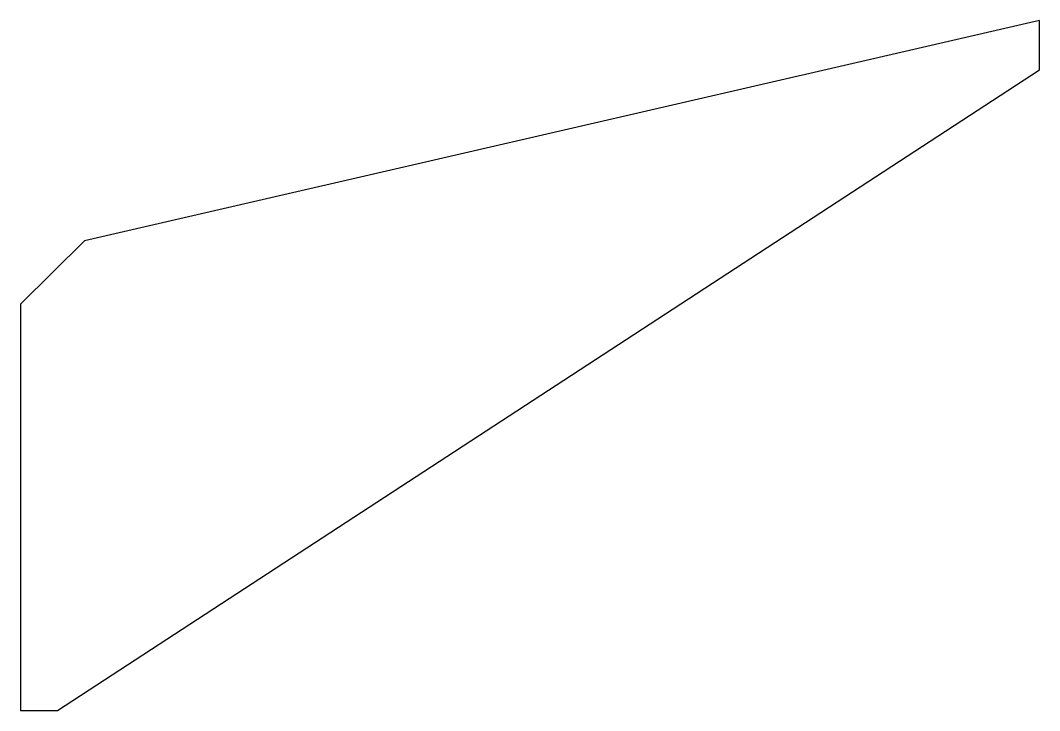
# Model space of a CAD drawing. Header units: inches. Extents: x 0 to 202, y 0 to 137.
import ezdxf

# ---------------------------------------------------------------- set-up
doc = ezdxf.new("R2010")
doc.units = ezdxf.units.IN
doc.header["$MEASUREMENT"] = 0
doc.layers.add('STORA', color=7, linetype='Continuous', lineweight=40)

msp = doc.modelspace()

# ---------------------------------------------------------------- linework, layer by layer
at = {"layer": 'STORA', "lineweight": 30, "elevation": 0}
msp.add_lwpolyline([(0, 0), (7.32, 0), (201.68, 126.75), (201.68, 136.52), (12.67, 92.89), (0, 80.36)], close=True, dxfattribs=at)

doc.saveas('drawing.dxf')
